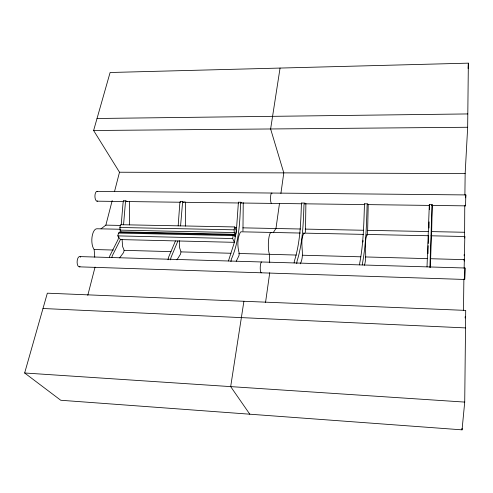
<?xml version="1.0" encoding="UTF-8"?>
<svg xmlns="http://www.w3.org/2000/svg" width="493" height="493" viewBox="0 0 493 493"><rect width="100%" height="100%" fill="white"/><g stroke="black" fill="none" stroke-linecap="round" stroke-linejoin="round"><path stroke-width="0.74" d="M129.363 224.894L129.437 201.273M185.448 226.102L185.608 201.957M464.159 255.799L464.172 254.511M242.95 231.075L243.24 202.685M464.72 402.091L465.706 310.399L47.346 293.181L24.65 372.991L60.756 400.261L462.046 429.847L464.72 402.091L24.65 372.991M464.893 194.92L465.152 173.585L467.666 127.262L468.35 63.153L110.105 72.502L93.615 130.503L119.497 172.223L114.505 191.598M428.004 253.612L428.164 245.687M463.494 310.22L463.876 278.964M464.603 236.609L464.763 205.593M305.475 232.376L305.888 203.455M368.209 204.225L367.55 235.204M429.021 228.037L429.156 221.893M429.428 209.605L429.532 204.996M432.269 205.033L431.56 236.172M464.147 268.543L464.819 236.511L430.999 235.796M428.226 243.542L428.676 235.746L367.205 234.452M429.884 267.57L432.078 204.644L429.311 204.607L427.018 266.855M465.651 197.822L465.823 194.926L97.139 191.339M468.085 68.472L468.35 63.153M179.304 240.658L179.637 247.843L180.962 251.898L180.512 254.135L176.95 259.854M430.334 267.255L431.43 235.808M362.965 242.032L363.058 240.559M122.104 239.284L122.541 246.352L124.137 250.339L123.607 252.539L119.577 257.894M180.574 225.923L182.644 201.526L180.241 201.495L179.791 203.652L178.164 225.874M464.659 238.051L464.819 236.511M465.133 317.985L465.244 316.469M362.38 264.938L362.528 263.083C365.979 244.281 366.509 225.172 367.075 206.111L367.26 203.831L364.586 203.8L364.401 206.08C363.834 225.122 363.298 244.226 359.748 263.003L359.6 264.858M121.216 224.753L123.053 202.906L123.577 200.787L125.9 200.817L126.374 201.347L127.397 201.421M123.552 224.802L125.376 202.937L125.9 200.817M296.737 263.601L297.039 261.179C302.659 243.061 303.318 224.093 303.953 205.285L304.23 203.048L301.648 203.011L301.371 205.248C300.736 224.05 300.064 243.012 294.364 261.099L294.136 262.917M265.554 302.363L269.733 272.715M279.5 203.362L275.957 228.512L273.165 232.721M280.899 193.453L283.795 172.87L270.62 128.969L280.061 68.065M243.906 301.272L230.675 386.617L249.803 414.2M431.689 205.433L465.558 205.858L465.823 194.926M230.927 261.641L231.322 259.269C238.951 241.958 239.863 223.058 240.522 204.453L240.892 202.253L238.409 202.222L236.375 230.927L235.389 236.4M228.444 260.97L234.391 242.334L236.326 230.804L234.613 226.94L120.569 224.697L119.885 227.483L120.138 230.132L121.321 231.833L235.056 234.317L234.674 236.585L233.892 234.847L119.596 232.332L118.499 233.072L117.802 235.888L120.428 239.58L234.391 242.334L232.653 238.538L233.146 235.623L233.892 234.847M235.056 234.317L234.274 232.567L234.126 229.824L234.613 226.94M364.45 265.296C367.488 255.282 363.538 244.374 366.928 234.452L367.23 234.816M170.492 259.842L170.979 257.512L177.899 240.966M168.002 259.768L168.489 257.438L175.465 240.911M432.145 205.285L432.078 204.644M118.782 236.665L118.08 239.524L109.865 255.731L109.434 257.445M111.843 257.519L112.268 255.805L120.428 239.58M87.779 295.35L95.063 267.064M101.016 228.82L105.866 225.128L112.201 200.54M119.842 232.48L120.551 229.843M80.02 266.608A5.146 2.342 -87.6 0 1 77.124 262.621A5.146 2.342 -87.6 0 1 79.539 256.582L464.979 268.001L464.708 279.463L79.41 266.849M300.28 263.81C305.303 254.345 299.134 243.314 303.645 233.559L304.199 233.127L304.729 233.497M464.708 279.463L464.979 268.001M305.155 203.184L304.68 203.819L304.23 203.048M236.258 261.21L238.92 255.768L239.29 253.494C237.349 246.679 237.139 238.643 240.374 232.221L241.151 231.802L300.336 233.047M184.296 201.674L183.464 202.278L182.644 201.526M367.655 204.466L367.26 203.831M241.878 202.876L240.892 202.253M97.029 118.493L467.808 113.938M93.615 130.503L467.666 127.262M119.497 172.223L465.152 173.585M97.016 201.175L123.158 201.508M126.233 201.545L180.056 202.235M183.137 202.272L238.495 202.974M240.806 203.005L301.587 203.775M304.662 203.819L364.709 204.577M367.79 204.62L429.378 205.402L429.311 204.607M105.866 225.128L120.489 225.418M234.397 227.686L236.708 227.735M242.864 227.852L300.576 229.005M305.192 229.097L363.661 230.262M367.507 230.336L428.281 231.544M431.363 231.605L464.443 232.265M119.885 227.483L234.126 229.824M120.631 229.263L96.831 228.764A11.037 4.801 -88.5 0 0 92.018 237.133A11.037 4.801 -88.5 0 0 94.151 249.52L94.767 257.167M303.411 233.109L363.359 234.372M120.138 230.132L234.274 232.567M118.499 233.072L233.146 235.623M117.802 235.888L232.653 238.538M94.151 249.52L113.372 250.05M124.137 250.339L171.034 251.627M181.03 251.898L231.007 253.266M238.698 253.476L296.318 255.054M302.455 255.22L360.784 256.816M365.393 256.939L427.56 258.64M430.629 258.726L464.4 259.651L464.24 261.025L464.153 259.127M42.99 308.507L465.515 327.907M123.577 200.787L124.051 201.323M180.241 201.495L180.641 202.038M238.409 202.222L238.717 202.771M301.648 203.011L301.87 203.572M364.586 203.8L364.709 204.367M465.558 205.858L465.521 205.193M269.702 262.757L269.455 254.314A11.622 2.545 -88.6 0 1 268.475 241.299A11.622 2.545 -88.6 0 1 271.125 232.431M462.015 428.318L462.046 429.847M261.728 272.543A5.429 1.245 -88.2 0 1 260.236 268.383A5.429 1.245 -88.2 0 1 261.592 261.974M271.563 203.393A5.183 1.134 -89.4 0 1 270.54 197.373A5.183 1.134 -89.4 0 1 272.037 193.268M80.143 256.705A5.146 2.342 -87.6 0 1 80.698 257.167M97.571 201.045A4.924 2.138 89.8 0 1 94.927 196.085A4.924 2.138 89.8 0 1 97.688 191.555"/></g></svg>
